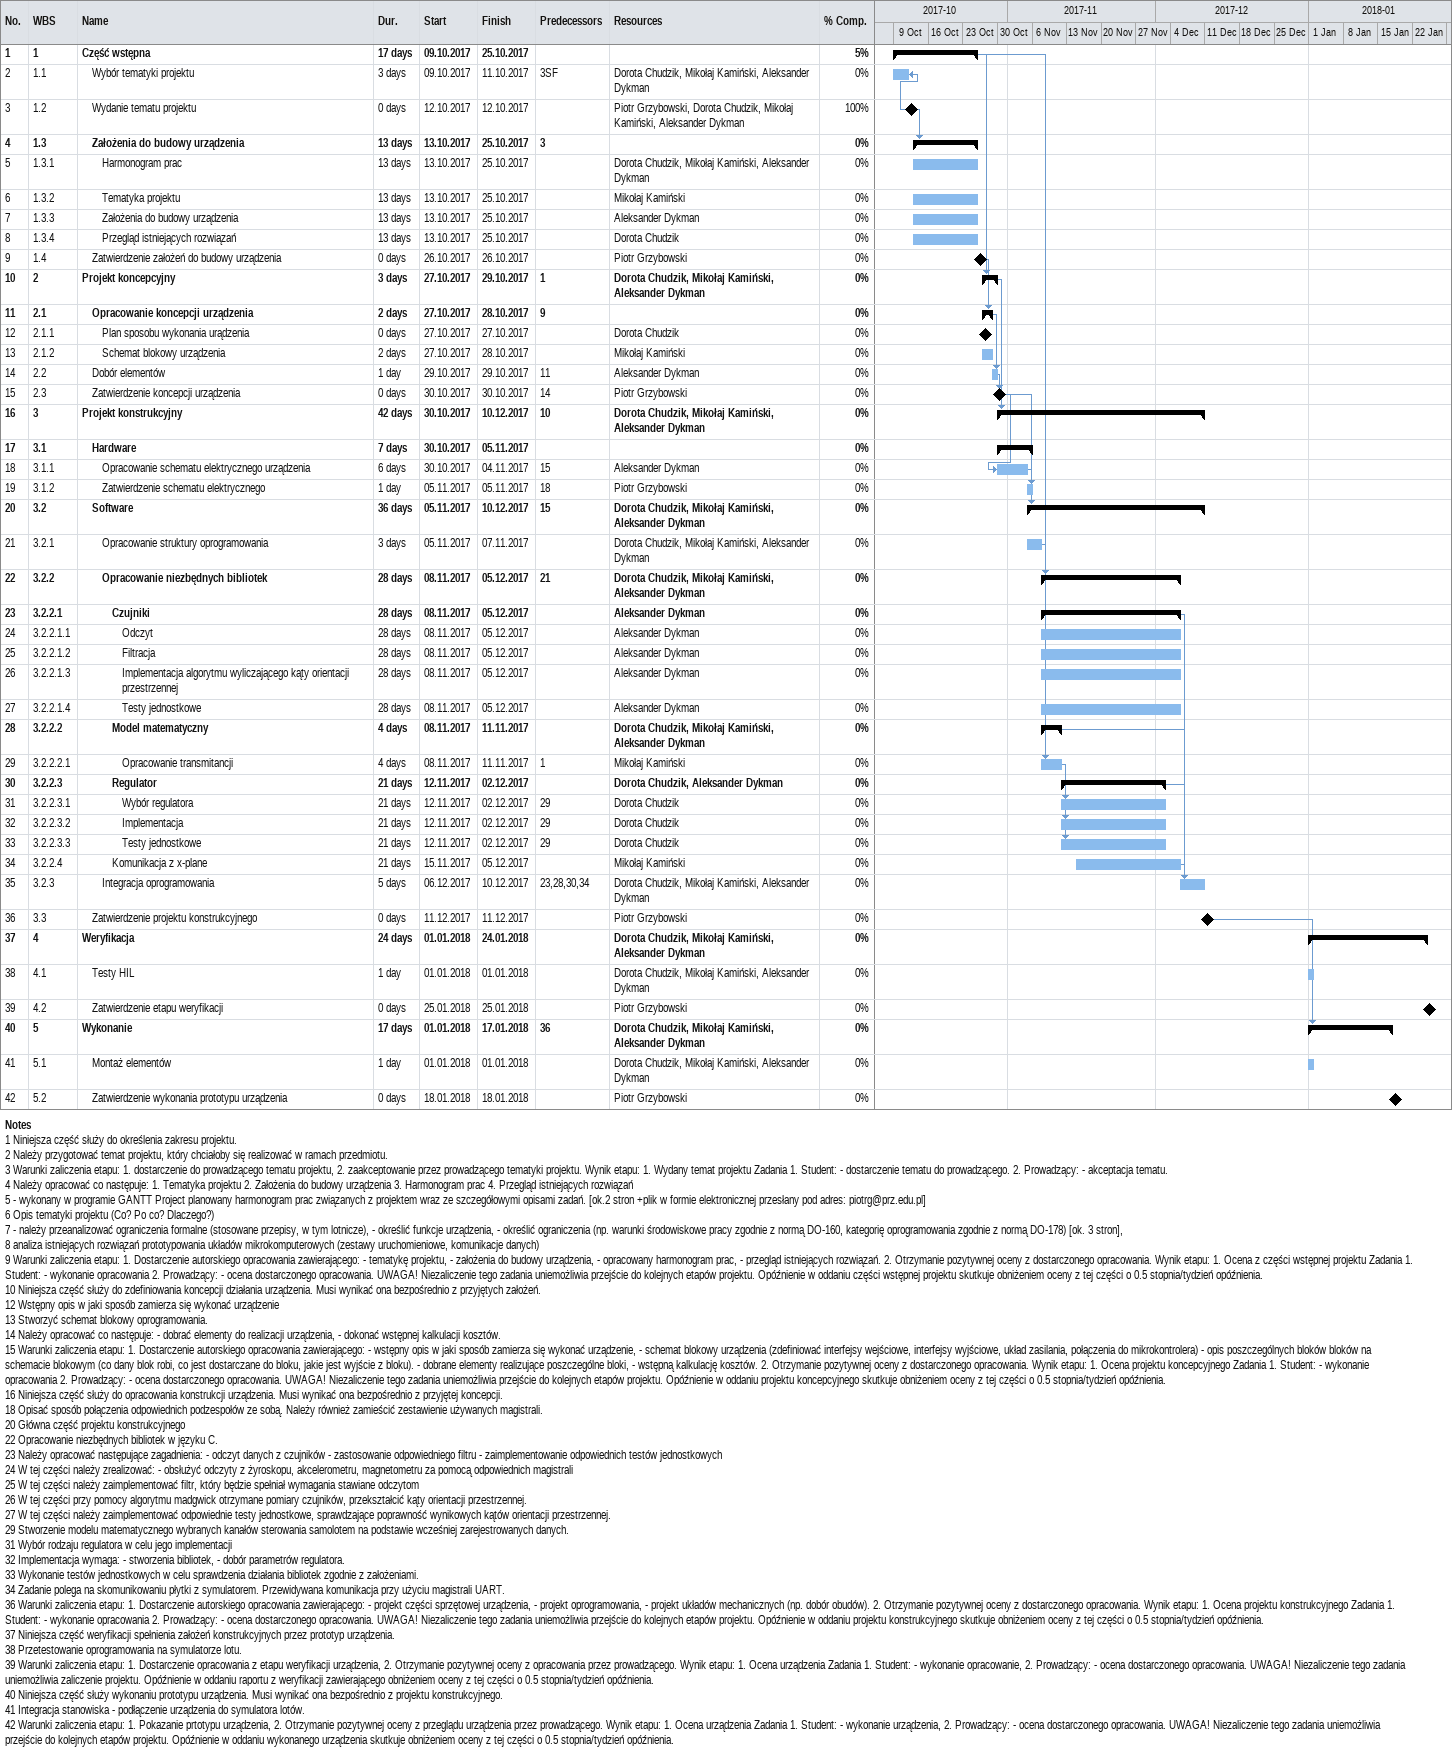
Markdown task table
| ID | WBS | Task | Duration | Start | Finish | Predecessors | Resources | % complete |
|---|---|---|---|---|---|---|---|---|
| 1 | 1 | **Część wstępna** | 17d | 2017-10-09 | 2017-10-25 |  |  | 5 |
| 2 | 1.1 | Wybór tematyki projektu | 3d | 2017-10-09 | 2017-10-11 | 3SF | Dorota Chudzik, Mikołaj Kamiński, Aleksander Dykman | 0 |
| 3 | 1.2 | Wydanie tematu projektu | 0d | 2017-10-12 | 2017-10-12 |  | Piotr Grzybowski, Dorota Chudzik, Mikołaj Kamiński, Aleksander Dykman | 100 |
| 4 | 1.3 | **Założenia do budowy urządzenia** | 13d | 2017-10-13 | 2017-10-25 | 3 |  | 0 |
| 5 | 1.3.1 | Harmonogram prac | 13d | 2017-10-13 | 2017-10-25 |  | Dorota Chudzik, Mikołaj Kamiński, Aleksander Dykman | 0 |
| 6 | 1.3.2 | Tematyka projektu | 13d | 2017-10-13 | 2017-10-25 |  | Mikołaj Kamiński | 0 |
| 7 | 1.3.3 | Założenia do budowy urządzenia | 13d | 2017-10-13 | 2017-10-25 |  | Aleksander Dykman | 0 |
| 8 | 1.3.4 | Przegląd istniejących rozwiązań | 13d | 2017-10-13 | 2017-10-25 |  | Dorota Chudzik | 0 |
| 9 | 1.4 | Zatwierdzenie założeń do budowy urządzenia | 0d | 2017-10-26 | 2017-10-26 |  | Piotr Grzybowski | 0 |
| 10 | 2 | **Projekt koncepcyjny** | 3d | 2017-10-27 | 2017-10-29 | 1 | Dorota Chudzik, Mikołaj Kamiński, Aleksander Dykman | 0 |
| 11 | 2.1 | **Opracowanie koncepcji urządzenia** | 2d | 2017-10-27 | 2017-10-28 | 9 |  | 0 |
| 12 | 2.1.1 | Plan sposobu wykonania urądzenia | 0d | 2017-10-27 | 2017-10-27 |  | Dorota Chudzik | 0 |
| 13 | 2.1.2 | Schemat blokowy urządzenia | 2d | 2017-10-27 | 2017-10-28 |  | Mikołaj Kamiński | 0 |
| 14 | 2.2 | Dobór elementów | 1d | 2017-10-29 | 2017-10-29 | 11 | Aleksander Dykman | 0 |
| 15 | 2.3 | Zatwierdzenie koncepcji urządzenia | 0d | 2017-10-30 | 2017-10-30 | 14 | Piotr Grzybowski | 0 |
| 16 | 3 | **Projekt konstrukcyjny** | 42d | 2017-10-30 | 2017-12-10 | 10 | Dorota Chudzik, Mikołaj Kamiński, Aleksander Dykman | 0 |
| 17 | 3.1 | **Hardware** | 7d | 2017-10-30 | 2017-11-05 |  |  | 0 |
| 18 | 3.1.1 | Opracowanie schematu elektrycznego urządzenia | 6d | 2017-10-30 | 2017-11-04 | 15 | Aleksander Dykman | 0 |
| 19 | 3.1.2 | Zatwierdzenie schematu elektrycznego | 1d | 2017-11-05 | 2017-11-05 | 18 | Piotr Grzybowski | 0 |
| 20 | 3.2 | **Software** | 36d | 2017-11-05 | 2017-12-10 | 15 | Dorota Chudzik, Mikołaj Kamiński, Aleksander Dykman | 0 |
| 21 | 3.2.1 | Opracowanie struktury oprogramowania | 3d | 2017-11-05 | 2017-11-07 |  | Dorota Chudzik, Mikołaj Kamiński, Aleksander Dykman | 0 |
| 22 | 3.2.2 | **Opracowanie niezbędnych bibliotek** | 28d | 2017-11-08 | 2017-12-05 | 21 | Dorota Chudzik, Mikołaj Kamiński, Aleksander Dykman | 0 |
| 23 | 3.2.2.1 | **Czujniki** | 28d | 2017-11-08 | 2017-12-05 |  | Aleksander Dykman | 0 |
| 24 | 3.2.2.1.1 | Odczyt | 28d | 2017-11-08 | 2017-12-05 |  | Aleksander Dykman | 0 |
| 25 | 3.2.2.1.2 | Filtracja | 28d | 2017-11-08 | 2017-12-05 |  | Aleksander Dykman | 0 |
| 26 | 3.2.2.1.3 | Implementacja algorytmu wyliczającego kąty orientacji przestrzennej | 28d | 2017-11-08 | 2017-12-05 |  | Aleksander Dykman | 0 |
| 27 | 3.2.2.1.4 | Testy jednostkowe | 28d | 2017-11-08 | 2017-12-05 |  | Aleksander Dykman | 0 |
| 28 | 3.2.2.2 | **Model matematyczny** | 4d | 2017-11-08 | 2017-11-11 |  | Dorota Chudzik, Mikołaj Kamiński, Aleksander Dykman | 0 |
| 29 | 3.2.2.2.1 | Opracowanie transmitancji | 4d | 2017-11-08 | 2017-11-11 | 1 | Mikołaj Kamiński | 0 |
| 30 | 3.2.2.3 | **Regulator** | 21d | 2017-11-12 | 2017-12-02 |  | Dorota Chudzik, Aleksander Dykman | 0 |
| 31 | 3.2.2.3.1 | Wybór regulatora | 21d | 2017-11-12 | 2017-12-02 | 29 | Dorota Chudzik | 0 |
| 32 | 3.2.2.3.2 | Implementacja | 21d | 2017-11-12 | 2017-12-02 | 29 | Dorota Chudzik | 0 |
| 33 | 3.2.2.3.3 | Testy jednostkowe | 21d | 2017-11-12 | 2017-12-02 | 29 | Dorota Chudzik | 0 |
| 34 | 3.2.2.4 | Komunikacja z x-plane | 21d | 2017-11-15 | 2017-12-05 |  | Mikołaj Kamiński | 0 |
| 35 | 3.2.3 | Integracja oprogramowania | 5d | 2017-12-06 | 2017-12-10 | 23, 28, 30, 34 | Dorota Chudzik, Mikołaj Kamiński, Aleksander Dykman | 0 |
| 36 | 3.3 | Zatwierdzenie projektu konstrukcyjnego | 0d | 2017-12-11 | 2017-12-11 |  | Piotr Grzybowski | 0 |
| 37 | 4 | **Weryfikacja** | 24d | 2018-01-01 | 2018-01-24 |  | Dorota Chudzik, Mikołaj Kamiński, Aleksander Dykman | 0 |
| 38 | 4.1 | Testy HIL | 1d | 2018-01-01 | 2018-01-01 |  | Dorota Chudzik, Mikołaj Kamiński, Aleksander Dykman | 0 |
| 39 | 4.2 | Zatwierdzenie etapu weryfikacji | 0d | 2018-01-25 | 2018-01-25 |  | Piotr Grzybowski | 0 |
| 40 | 5 | **Wykonanie** | 17d | 2018-01-01 | 2018-01-17 | 36 | Dorota Chudzik, Mikołaj Kamiński, Aleksander Dykman | 0 |
| 41 | 5.1 | Montaż elementów | 1d | 2018-01-01 | 2018-01-01 |  | Dorota Chudzik, Mikołaj Kamiński, Aleksander Dykman | 0 |
| 42 | 5.2 | Zatwierdzenie wykonania prototypu urządzenia | 0d | 2018-01-18 | 2018-01-18 |  | Piotr Grzybowski | 0 |

Notes
- 1: Niniejsza część służy do określenia zakresu projektu.
- 2: Należy przygotować temat projektu, który chciałoby się realizować w ramach przedmiotu.
- 3: Warunki zaliczenia etapu: 1. dostarczenie do prowadzącego tematu projektu, 2. zaakceptowanie przez prowadzącego tematyki projektu. Wynik etapu: 1. Wydany temat projektu Zadania 1. Student: - dostarczenie tematu do prowadzącego. 2. Prowadzący: - akceptacja tematu.
- 4: Należy opracować co następuje: 1. Tematyka projektu 2. Założenia do budowy urządzenia 3. Harmonogram prac 4. Przegląd istniejących rozwiązań
- 5: - wykonany w programie GANTT Project planowany harmonogram prac związanych z projektem wraz ze szczegółowymi opisami zadań. [ok.2 stron +plik w formie elektronicznej przesłany pod adres: piotrg@prz.edu.pl]
- 6: Opis tematyki projektu (Co? Po co? Dlaczego?)
- 7: - należy przeanalizować ograniczenia formalne (stosowane przepisy, w tym lotnicze), - określić funkcje urządzenia, - określić ograniczenia (np. warunki środowiskowe pracy zgodnie z normą DO-160, kategorię oprogramowania zgodnie z normą DO-178) [ok. 3 stron],
- 8: analiza istniejących rozwiązań prototypowania układów mikrokomputerowych (zestawy uruchomieniowe, komunikacje danych)
- 9: Warunki zaliczenia etapu: 1. Dostarczenie autorskiego opracowania zawierającego: - tematykę projektu, - założenia do budowy urządzenia, - opracowany harmonogram prac, - przegląd istniejących rozwiązań. 2. Otrzymanie pozytywnej oceny z dostarczonego opracowania. Wynik etapu: 1. Ocena z części wstępnej projektu Zadania 1. Student: - wykonanie opracowania 2. Prowadzący: - ocena dostarczonego opracowania. UWAGA! Niezaliczenie tego zadania uniemożliwia przejście do kolejnych etapów projektu. Opóźnienie w oddaniu części wstępnej projektu skutkuje obniżeniem oceny z tej części o 0.5 stopnia/tydzień opóźnienia.
- 10: Niniejsza część służy do zdefiniowania koncepcji działania urządzenia. Musi wynikać ona bezpośrednio z przyjętych założeń.
- 12: Wstępny opis w jaki sposób zamierza się wykonać urządzenie
- 13: Stworzyć schemat blokowy oprogramowania.
- 14: Należy opracować co następuje: - dobrać elementy do realizacji urządzenia, - dokonać wstępnej kalkulacji kosztów.
- 15: Warunki zaliczenia etapu: 1. Dostarczenie autorskiego opracowania zawierającego: - wstępny opis w jaki sposób zamierza się wykonać urządzenie, - schemat blokowy urządzenia (zdefiniować interfejsy wejściowe, interfejsy wyjściowe, układ zasilania, połączenia do mikrokontrolera) - opis poszczególnych bloków bloków na schemacie blokowym (co dany blok robi, co jest dostarczane do bloku, jakie jest wyjście z bloku). - dobrane elementy realizujące poszczególne bloki, - wstępną kalkulację kosztów. 2. Otrzymanie pozytywnej oceny z dostarczonego opracowania. Wynik etapu: 1. Ocena projektu koncepcyjnego Zadania 1. Student: - wykonanie opracowania 2. Prowadzący: - ocena dostarczonego opracowania. UWAGA! Niezaliczenie tego zadania uniemożliwia przejście do kolejnych etapów projektu. Opóźnienie w oddaniu projektu koncepcyjnego skutkuje obniżeniem oceny z tej części o 0.5 stopnia/tydzień opóźnienia.
- 16: Niniejsza część służy do opracowania konstrukcji urządzenia. Musi wynikać ona bezpośrednio z przyjętej koncepcji.
- 18: Opisać sposób połączenia odpowiednich podzespołów ze sobą. Należy również zamieścić zestawienie używanych magistrali.
- 20: Główna część projektu konstrukcyjnego
- 22: Opracowanie niezbędnych bibliotek w języku C.
- 23: Należy opracować następujące zagadnienia: - odczyt danych z czujników - zastosowanie odpowiedniego filtru - zaimplementowanie odpowiednich testów jednostkowych
- 24: W tej części należy zrealizować: - obsłużyć odczyty z żyroskopu, akcelerometru, magnetometru za pomocą odpowiednich magistrali
- 25: W tej części należy zaimplementować filtr, który będzie spełniał wymagania stawiane odczytom
- 26: W tej części przy pomocy algorytmu madgwick otrzymane pomiary czujników, przekształcić kąty orientacji przestrzennej.
- 27: W tej części należy zaimplementować odpowiednie testy jednostkowe, sprawdzające poprawność wynikowych kątów orientacji przestrzennej.
- 29: Stworzenie modelu matematycznego wybranych kanałów sterowania samolotem na podstawie wcześniej zarejestrowanych danych.
- 31: Wybór rodzaju regulatora w celu jego implementacji
- 32: Implementacja wymaga: - stworzenia bibliotek, - dobór parametrów regulatora.
- 33: Wykonanie testów jednostkowych w celu sprawdzenia działania bibliotek zgodnie z założeniami.
- 34: Zadanie polega na skomunikowaniu płytki z symulatorem. Przewidywana komunikacja przy użyciu magistrali UART.
- 36: Warunki zaliczenia etapu: 1. Dostarczenie autorskiego opracowania zawierającego: - projekt części sprzętowej urządzenia, - projekt oprogramowania, - projekt układów mechanicznych (np. dobór obudów). 2. Otrzymanie pozytywnej oceny z dostarczonego opracowania. Wynik etapu: 1. Ocena projektu konstrukcyjnego Zadania 1. Student: - wykonanie opracowania 2. Prowadzący: - ocena dostarczonego opracowania. UWAGA! Niezaliczenie tego zadania uniemożliwia przejście do kolejnych etapów projektu. Opóźnienie w oddaniu projektu konstrukcyjnego skutkuje obniżeniem oceny z tej części o 0.5 stopnia/tydzień opóźnienia.
- 37: Niniejsza część weryfikacji spełnienia założeń konstrukcyjnych przez prototyp urządzenia.
- 38: Przetestowanie oprogramowania na symulatorze lotu.
- 39: Warunki zaliczenia etapu: 1. Dostarczenie opracowania z etapu weryfikacji urządzenia, 2. Otrzymanie pozytywnej oceny z opracowania przez prowadzącego. Wynik etapu: 1. Ocena urządzenia Zadania 1. Student: - wykonanie opracowanie, 2. Prowadzący: - ocena dostarczonego opracowania. UWAGA! Niezaliczenie tego zadania uniemożliwia zaliczenie projektu. Opóźnienie w oddaniu raportu z weryfikacji zawierającego obniżeniem oceny z tej części o 0.5 stopnia/tydzień opóźnienia.
- 40: Niniejsza część służy wykonaniu prototypu urządzenia. Musi wynikać ona bezpośrednio z projektu konstrukcyjnego.
- 41: Integracja stanowiska - podłączenie urządzenia do symulatora lotów.
- 42: Warunki zaliczenia etapu: 1. Pokazanie prtotypu urządzenia, 2. Otrzymanie pozytywnej oceny z przeglądu urządzenia przez prowadzącego. Wynik etapu: 1. Ocena urządzenia Zadania 1. Student: - wykonanie urządzenia, 2. Prowadzący: - ocena dostarczonego opracowania. UWAGA! Niezaliczenie tego zadania uniemożliwia przejście do kolejnych etapów projektu. Opóźnienie w oddaniu wykonanego urządzenia skutkuje obniżeniem oceny z tej części o 0.5 stopnia/tydzień opóźnienia.
